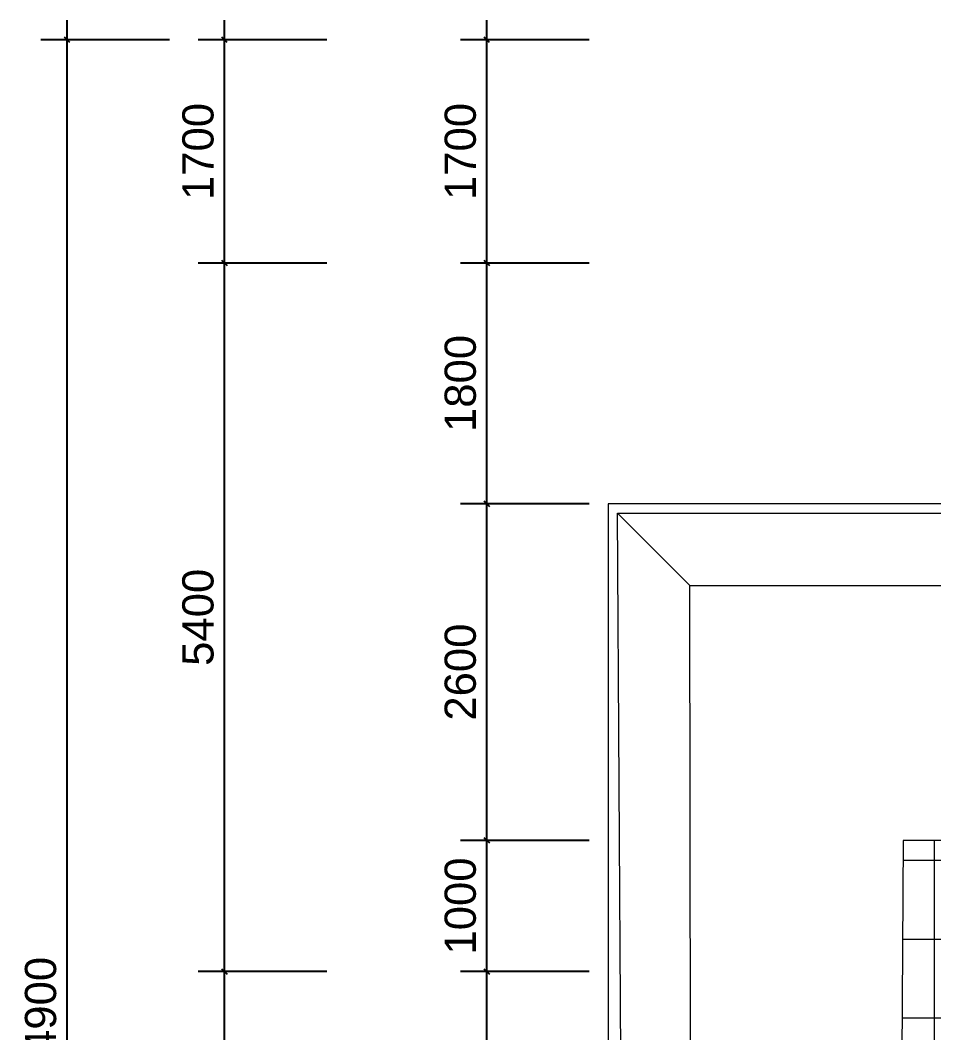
# Model space of a CAD drawing. Header units: millimetres. Extents: x -20510 to 108935, y -243239 to 20306.
# Drawn here: x -10757 to -3792, y -97666 to -89950 of the extents above; entities that cross this region are included whole.
import ezdxf

# ---------------------------------------------------------------- set-up
doc = ezdxf.new("R2010")
doc.units = ezdxf.units.MM
for name, color, linetype, lineweight in [('A-ANNO-DIMS', 1, 'Continuous', 9), ('A-FLOR', 7, 'Continuous', 9), ('A-FLOR-PATT', 8, 'Continuous', 9), ('G-IMPT', 8, 'Continuous', 9)]:
    doc.layers.add(name, color=color, linetype=linetype, lineweight=lineweight)
doc.styles.add('Arial_5', font='arial.ttf', dxfattribs={"height": 238.125})
doc.dimstyles.new('SecretInternalLinAngDimStyle5p4736185', dxfattribs={"dimscale": 304.8, "dimtxt": 242.94927, "dimasz": 0.130208, "dimexe": 0.656168, "dimexo": 0.0625, "dimgap": 0.260417, "dimtad": 1, "dimdec": 0, "dimrnd": 100, "dimzin": 0, "dimdsep": 46, "dimtxsty": 'Arial_5', "dimblk1": 'OBLIQUE', "dimblk2": 'OBLIQUE', "dimsah": 1, "dimcen": 0.09, "dimdle": 0.492126, "dimazin": 0, "dimtfac": 1, "dimtdec": 4, "dimtix": 1, "dimtmove": 0, "dimatfit": 3, "dimfxl": 2.624672, "dimfxlon": 1, "dimtvp": 1, "dimtolj": 1, "dimtzin": 0, "dimarcsym": 2})

# ---------------------------------------------------------------- blocks, each defined once
blk = doc.blocks.new('Mat_Tien_3dsMax - Sync_3dsMax_To_Revit-2401403-04_MẶT BẰNG TẦNG 4')
at = {"layer": 'G-IMPT'}
for p, q in [((-6674.1, 4764.5), (-6674.1, 0)), ((50, 4764.5), (-6674.1, 4764.5)), ((-6574.1, 0), (-6603.4, 4693.8)), ((-6603.4, 4693.8), (50, 4693.8)), ((-6603.4, 4693.8), (-6051.8, 4142.2)), ((-6051.8, 4142.2), (-300, 4142.4)), ((-6045.1, 0), (-6051.8, 4142.2))]:
    blk.add_line(p, q, dxfattribs=at)
blk = doc.blocks.new('Mat_Tien_3dsMax - Mat_Tien_3dsMax-2387879-04_MẶT BẰNG TẦNG 4')
blk.add_blockref('Mat_Tien_3dsMax - Sync_3dsMax_To_Revit-2401403-04_MẶT BẰNG TẦNG 4', (0, 0))
blk = doc.blocks.new('_Oblique')
at = {"color": 0, "linetype": 'ByBlock', "lineweight": -2}
blk.add_line((-0.5, -0.5), (0.5, 0.5), dxfattribs=at)
blk = doc.blocks.new('DIMBLOCK103-04_MẶT BẰNG TẦNG 4')
at = {"layer": 'A-ANNO-DIMS', "color": 0, "lineweight": -2, "transparency": 16777216}
for p, q in [((-10400, -105150), (-10400, -89950)), ((-9619.1, -90100), (-10600, -90100)), ((-9619.1, -105000), (-10600, -105000))]:
    blk.add_line(p, q, dxfattribs=at)
at = {"layer": 'Defpoints', "color": 0, "transparency": 16777216}
for p in [(-10400, -90100), (-9600, -90100), (-9600, -105000)]:
    blk.add_point(p, dxfattribs=at)
at = {"layer": 'A-ANNO-DIMS', "color": 0, "lineweight": -2, "transparency": 16777216, "xscale": 39.6875, "yscale": 39.6875, "zscale": 39.6875}
for p, rotation in [((-10400, -90100), 90), ((-10400, -105000), 270)]:
    blk.add_blockref('_Oblique', p, dxfattribs=dict(at, rotation=rotation))
at = {"layer": 'A-ANNO-DIMS', "color": 0, "transparency": 16777216, "insert": (-10601, -97550), "char_height": 238.12, "width": 1098.878, "attachment_point": 5, "rotation": 90, "style": 'Arial_5'}
blk.add_mtext('\\A1;14900', dxfattribs=at)
blk = doc.blocks.new('DIMBLOCK105-04_MẶT BẰNG TẦNG 4')
at = {"layer": 'A-ANNO-DIMS', "color": 0, "lineweight": -2, "transparency": 16777216}
for p, q in [((-9200, -99750), (-9200, -97050)), ((-8419.1, -97200), (-9400, -97200)), ((-8419.1, -99600), (-9400, -99600))]:
    blk.add_line(p, q, dxfattribs=at)
at = {"layer": 'Defpoints', "color": 0, "transparency": 16777216}
for p in [(-9200, -97200), (-8400, -97200), (-8400, -99600)]:
    blk.add_point(p, dxfattribs=at)
at = {"layer": 'A-ANNO-DIMS', "color": 0, "lineweight": -2, "transparency": 16777216, "xscale": 39.6875, "yscale": 39.6875, "zscale": 39.6875}
for p, rotation in [((-9200, -97200), 90), ((-9200, -99600), 270)]:
    blk.add_blockref('_Oblique', p, dxfattribs=dict(at, rotation=rotation))
at = {"layer": 'A-ANNO-DIMS', "color": 0, "transparency": 16777216, "insert": (-9401, -98400), "char_height": 238.12, "width": 879.103, "attachment_point": 5, "rotation": 90, "style": 'Arial_5'}
blk.add_mtext('\\A1;2400', dxfattribs=at)
blk = doc.blocks.new('DIMBLOCK106-04_MẶT BẰNG TẦNG 4')
at = {"layer": 'A-ANNO-DIMS', "color": 0, "lineweight": -2, "transparency": 16777216}
for p, q in [((-9200, -97350), (-9200, -91650)), ((-8419.1, -91800), (-9400, -91800)), ((-8419.1, -97200), (-9400, -97200))]:
    blk.add_line(p, q, dxfattribs=at)
at = {"layer": 'Defpoints', "color": 0, "transparency": 16777216}
for p in [(-9200, -91800), (-8400, -91800), (-8400, -97200)]:
    blk.add_point(p, dxfattribs=at)
at = {"layer": 'A-ANNO-DIMS', "color": 0, "lineweight": -2, "transparency": 16777216, "xscale": 39.6875, "yscale": 39.6875, "zscale": 39.6875}
for p, rotation in [((-9200, -91800), 90), ((-9200, -97200), 270)]:
    blk.add_blockref('_Oblique', p, dxfattribs=dict(at, rotation=rotation))
at = {"layer": 'A-ANNO-DIMS', "color": 0, "transparency": 16777216, "insert": (-9401, -94500), "char_height": 238.12, "width": 879.103, "attachment_point": 5, "rotation": 90, "style": 'Arial_5'}
blk.add_mtext('\\A1;5400', dxfattribs=at)
blk = doc.blocks.new('DIMBLOCK107-04_MẶT BẰNG TẦNG 4')
at = {"layer": 'A-ANNO-DIMS', "color": 0, "lineweight": -2, "transparency": 16777216}
for p, q in [((-9200, -91950), (-9200, -89950)), ((-8419.1, -90100), (-9400, -90100)), ((-8419.1, -91800), (-9400, -91800))]:
    blk.add_line(p, q, dxfattribs=at)
at = {"layer": 'Defpoints', "color": 0, "transparency": 16777216}
for p in [(-9200, -90100), (-8400, -90100), (-8400, -91800)]:
    blk.add_point(p, dxfattribs=at)
at = {"layer": 'A-ANNO-DIMS', "color": 0, "lineweight": -2, "transparency": 16777216, "xscale": 39.6875, "yscale": 39.6875, "zscale": 39.6875}
for p, rotation in [((-9200, -90100), 90), ((-9200, -91800), 270)]:
    blk.add_blockref('_Oblique', p, dxfattribs=dict(at, rotation=rotation))
at = {"layer": 'A-ANNO-DIMS', "color": 0, "transparency": 16777216, "insert": (-9401, -90950), "char_height": 238.12, "width": 879.103, "attachment_point": 5, "rotation": 90, "style": 'Arial_5'}
blk.add_mtext('\\A1;1700', dxfattribs=at)
blk = doc.blocks.new('DIMBLOCK111-04_MẶT BẰNG TẦNG 4')
at = {"layer": 'A-ANNO-DIMS', "color": 0, "lineweight": -2, "transparency": 16777216}
for p, q in [((-7200, -99750), (-7200, -97050)), ((-6419.1, -97200), (-7400, -97200)), ((-6419.1, -99600), (-7400, -99600))]:
    blk.add_line(p, q, dxfattribs=at)
at = {"layer": 'Defpoints', "color": 0, "transparency": 16777216}
for p in [(-7200, -97200), (-6400, -97200), (-6400, -99600)]:
    blk.add_point(p, dxfattribs=at)
at = {"layer": 'A-ANNO-DIMS', "color": 0, "lineweight": -2, "transparency": 16777216, "xscale": 39.6875, "yscale": 39.6875, "zscale": 39.6875}
for p, rotation in [((-7200, -97200), 90), ((-7200, -99600), 270)]:
    blk.add_blockref('_Oblique', p, dxfattribs=dict(at, rotation=rotation))
at = {"layer": 'A-ANNO-DIMS', "color": 0, "transparency": 16777216, "insert": (-7401, -98400), "char_height": 238.12, "width": 879.103, "attachment_point": 5, "rotation": 90, "style": 'Arial_5'}
blk.add_mtext('\\A1;2400', dxfattribs=at)
blk = doc.blocks.new('DIMBLOCK112-04_MẶT BẰNG TẦNG 4')
at = {"layer": 'A-ANNO-DIMS', "color": 0, "lineweight": -2, "transparency": 16777216}
for p, q in [((-7200, -97350), (-7200, -96050)), ((-6419.1, -96200), (-7400, -96200)), ((-6419.1, -97200), (-7400, -97200))]:
    blk.add_line(p, q, dxfattribs=at)
at = {"layer": 'Defpoints', "color": 0, "transparency": 16777216}
for p in [(-7200, -96200), (-6400, -96200), (-6400, -97200)]:
    blk.add_point(p, dxfattribs=at)
at = {"layer": 'A-ANNO-DIMS', "color": 0, "lineweight": -2, "transparency": 16777216, "xscale": 39.6875, "yscale": 39.6875, "zscale": 39.6875}
for p, rotation in [((-7200, -96200), 90), ((-7200, -97200), 270)]:
    blk.add_blockref('_Oblique', p, dxfattribs=dict(at, rotation=rotation))
at = {"layer": 'A-ANNO-DIMS', "color": 0, "transparency": 16777216, "insert": (-7401, -96700), "char_height": 238.12, "width": 879.103, "attachment_point": 5, "rotation": 90, "style": 'Arial_5'}
blk.add_mtext('\\A1;1000', dxfattribs=at)
blk = doc.blocks.new('DIMBLOCK113-04_MẶT BẰNG TẦNG 4')
at = {"layer": 'A-ANNO-DIMS', "color": 0, "lineweight": -2, "transparency": 16777216}
for p, q in [((-7200, -96350), (-7200, -93485.5)), ((-6419.1, -93635.5), (-7400, -93635.5)), ((-6419.1, -96200), (-7400, -96200))]:
    blk.add_line(p, q, dxfattribs=at)
at = {"layer": 'Defpoints', "color": 0, "transparency": 16777216}
for p in [(-7200, -93635.5), (-6400, -93635.5), (-6400, -96200)]:
    blk.add_point(p, dxfattribs=at)
at = {"layer": 'A-ANNO-DIMS', "color": 0, "lineweight": -2, "transparency": 16777216, "xscale": 39.6875, "yscale": 39.6875, "zscale": 39.6875}
for p, rotation in [((-7200, -93635.5), 90), ((-7200, -96200), 270)]:
    blk.add_blockref('_Oblique', p, dxfattribs=dict(at, rotation=rotation))
at = {"layer": 'A-ANNO-DIMS', "color": 0, "transparency": 16777216, "insert": (-7401, -94917.7), "char_height": 238.12, "width": 879.103, "attachment_point": 5, "rotation": 90, "style": 'Arial_5'}
blk.add_mtext('\\A1;2600', dxfattribs=at)
blk = doc.blocks.new('DIMBLOCK114-04_MẶT BẰNG TẦNG 4')
at = {"layer": 'A-ANNO-DIMS', "color": 0, "lineweight": -2, "transparency": 16777216}
for p, q in [((-7200, -93785.5), (-7200, -91650)), ((-6419.1, -91800), (-7400, -91800)), ((-6419.1, -93635.5), (-7400, -93635.5))]:
    blk.add_line(p, q, dxfattribs=at)
at = {"layer": 'Defpoints', "color": 0, "transparency": 16777216}
for p in [(-7200, -91800), (-6400, -91800), (-6400, -93635.5)]:
    blk.add_point(p, dxfattribs=at)
at = {"layer": 'A-ANNO-DIMS', "color": 0, "lineweight": -2, "transparency": 16777216, "xscale": 39.6875, "yscale": 39.6875, "zscale": 39.6875}
for p, rotation in [((-7200, -91800), 90), ((-7200, -93635.5), 270)]:
    blk.add_blockref('_Oblique', p, dxfattribs=dict(at, rotation=rotation))
at = {"layer": 'A-ANNO-DIMS', "color": 0, "transparency": 16777216, "insert": (-7401, -92717.8), "char_height": 238.12, "width": 879.103, "attachment_point": 5, "rotation": 90, "style": 'Arial_5'}
blk.add_mtext('\\A1;1800', dxfattribs=at)
blk = doc.blocks.new('DIMBLOCK115-04_MẶT BẰNG TẦNG 4')
at = {"layer": 'A-ANNO-DIMS', "color": 0, "lineweight": -2, "transparency": 16777216}
for p, q in [((-7200, -91950), (-7200, -89950)), ((-6419.1, -90100), (-7400, -90100)), ((-6419.1, -91800), (-7400, -91800))]:
    blk.add_line(p, q, dxfattribs=at)
at = {"layer": 'Defpoints', "color": 0, "transparency": 16777216}
for p in [(-7200, -90100), (-6400, -90100), (-6400, -91800)]:
    blk.add_point(p, dxfattribs=at)
at = {"layer": 'A-ANNO-DIMS', "color": 0, "lineweight": -2, "transparency": 16777216, "xscale": 39.6875, "yscale": 39.6875, "zscale": 39.6875}
for p, rotation in [((-7200, -90100), 90), ((-7200, -91800), 270)]:
    blk.add_blockref('_Oblique', p, dxfattribs=dict(at, rotation=rotation))
at = {"layer": 'A-ANNO-DIMS', "color": 0, "transparency": 16777216, "insert": (-7401, -90950), "char_height": 238.12, "width": 879.103, "attachment_point": 5, "rotation": 90, "style": 'Arial_5'}
blk.add_mtext('\\A1;1700', dxfattribs=at)

msp = doc.modelspace()

# ---------------------------------------------------------------- hatches: boundary and pattern name
at = {"layer": 'A-FLOR-PATT'}
h = msp.add_hatch(dxfattribs=at)
h.set_pattern_fill('FP_6', color=256, style=0, pattern_type=2)
h.set_pattern_definition([(0.0043, (16612.5, -97550.4), (-0.045, 600), []), (90.004, (16612.5, -97550.4), (-600, -0.042), [])])
h.paths.add_polyline_path([(450, -105100.9), (825, -105100.8), (825, -104951), (650, -104951), (650, -105100), (450, -105100), (450, -104900), (574, -104900), (574, -104750), (450, -104750), (450, -105100)])
h.paths.add_polyline_path([(1925, -105100.8), (2025, -105100.7), (2025, -105001), (1925, -105001)])
h.paths.add_polyline_path([(3125, -105100.7), (3225, -105100.7), (3225, -105001), (3125, -105001)])
h.paths.add_polyline_path([(4250, -105100.6), (11550, -105100), (11550, -99700), (8150, -99700), (8150, -99750), (7950, -99750), (7950, -99700), (7270, -99700), (7270, -99500), (12580, -99500), (12580, -99700), (11750, -99700), (11750, -104900), (22350, -104900), (22350, -99700), (22250, -99700), (22250, -99500), (23080, -99500), (23080, -99700), (22550, -99700), (22550, -104900), (25950, -104900), (25950, -99700), (24080, -99700), (24080, -99500), (31170, -99500), (31170, -99700), (29750, -99700), (29750, -99750), (29550, -99750), (29550, -99700), (26150, -99700), (26150, -105099), (32150, -105098.5), (32150, -105006), (32250, -105006), (32251.1, -105098.5), (33450, -105098.4), (33450, -105006), (33550, -105006), (33550, -104901), (37250, -104900), (37250, -104750), (37025, -104750), (37025, -104650), (37050, -104650), (37050, -101600), (37150, -101600), (37150, -102450), (37254.9, -102450), (37260.1, -99700), (37250, -99700), (37250, -99750), (37050, -99750), (37050, -99700), (33450, -99700), (33450, -99750), (33250, -99750), (33250, -99700), (32570, -99700), (32570, -99500), (37050, -99500), (37050, -97300), (33220, -97300), (33220, -97100), (33250, -97100), (33249.6, -94962.3), (33229.6, -94959.1), (33218.4, -94955.4), (33204.2, -94946.2), (33198.9, -94942), (33189.7, -94931.5), (33179.7, -94912.4), (33176.2, -94900.8), (33175.2, -94881.6), (33178.7, -94864.4), (33184.8, -94850.1), (33194.5, -94837.3), (33205.5, -94827), (33218.9, -94818.1), (33218.9, -93025.5), (33250, -93025.5), (33250, -90200), (29750, -90200), (29750, -93701.8), (29781.1, -93694.4), (30299.2, -93452.8), (30346.5, -93258.4), (30478.5, -93541.6), (30525.8, -93347.2), (31075, -93091.1), (31075, -93095.7), (31094.6, -93091.1), (31094.6, -93093.6), (31105.3, -93091.1), (31105.3, -94819.4), (31123.5, -94831.6), (31135.5, -94845.3), (31143.7, -94858.9), (31147.7, -94877.9), (31148.6, -94897.5), (31142.7, -94915.7), (31133.9, -94933), (31119.1, -94947.4), (31102.8, -94955.6), (31090, -94960.8), (31074.6, -94961.5), (31053.8, -94959), (31043.9, -94955.6), (31025.7, -94943.4), (31013.7, -94929.7), (31005.5, -94916.1), (31000.6, -94900), (29823, -94900), (29819.5, -94916.1), (29809.4, -94932.8), (29795.4, -94947.1), (29779.1, -94956.8), (29765.8, -94960.5), (29750, -94961.5), (29750, -97100), (32220, -97100), (32220, -97300), (29540, -97300), (29540, -97100), (29550, -97100), (29550, -91900), (23000, -91900), (23000, -92900), (22550, -92900), (22550, -97100), (25950, -97100), (25950, -97050), (26150, -97050), (26150, -97100), (28540, -97100), (28540, -97300), (22340, -97300), (22340, -97100), (22350, -97100), (22350, -92900), (19900, -92900), (19900, -91900), (15350, -91900), (15350, -97100), (18750, -97100), (18750, -97050), (18950, -97050), (18950, -97100), (21340, -97100), (21340, -97300), (15140, -97300), (15140, -97100), (15150, -97100), (15150, -91900), (8150, -91900), (8150, -97100), (11550, -97100), (11550, -97050), (11750, -97050), (11750, -97100), (14140, -97100), (14140, -97300), (6270, -97300), (6270, -97100), (7950, -97100), (7949.6, -94962.3), (7929.6, -94959.1), (7918.4, -94955.4), (7907.3, -94948.4), (7898.9, -94942), (7889.7, -94931.5), (7879.7, -94912.4), (7876.1, -94900), (7875.2, -94881.6), (7878.7, -94864.4), (7884.8, -94850.1), (7894.5, -94837.3), (7905.5, -94827), (7918.9, -94818.1), (7918.9, -93025.5), (7950, -93025.5), (7950, -90200), (4450, -90200), (4450, -97100), (5270, -97100), (5270, -97300), (450, -97300), (450, -97050), (650, -97050), (650, -97100), (4250, -97100), (4250, -91700.8), (4225, -91700.8), (4225, -91899), (675, -91899), (675, -92150), (650, -92150), (650, -94700), (450, -94700), (450, -96200), (-4025.9, -96200), (-4050, -100600), (450, -100600), (450, -102100), (650, -102100), (650, -104650), (675, -104650), (675, -104851), (925, -104851), (925, -104901), (4225, -104901), (4225, -104956), (4250, -104956), (4250, -105100)])
h.paths.add_polyline_path([(34550, -105098.3), (34650, -105098.3), (34650, -105001), (34550, -105001)])
h.paths.add_polyline_path([(35750, -105098.2), (35850, -105098.2), (35850, -105001), (35750, -105001)])
h.paths.add_polyline_path([(36950, -105098.2), (37050, -105098.1), (37050, -105000), (36950, -105000)])
h.paths.add_polyline_path([(37250.8, -104650), (37252.5, -103750), (37250, -103750), (37250, -104650)])
h.paths.add_polyline_path([(37252.7, -103650), (37252.9, -103550), (37150, -103550), (37150, -103650), (37250, -103650)])
h.paths.add_polyline_path([(450, -103650), (550, -103650), (550, -103550), (450, -103550), (450, -103625.1)])
h.paths.add_polyline_path([(37250, -103450), (37253.1, -103450), (37254.7, -102550), (37250, -102550), (37250, -102750.1)])
h.paths.add_polyline_path([(450, -103450), (450, -103450), (450, -102750.1)])
h.paths.add_polyline_path([(450, -102450), (550, -102450), (550, -102200), (450, -102200), (450, -102450)])
h.paths.add_polyline_path([(4450, -99750), (4250, -99750), (4250, -99700), (650, -99700), (650, -99750), (450, -99750), (450, -99500), (5870, -99500), (5870, -99700), (4450, -99700)])
h.paths.add_polyline_path([(18950, -99750), (18750, -99750), (18750, -99700), (15350, -99700), (15350, -99750), (15150, -99750), (15150, -99700), (13980, -99700), (13980, -99500), (20850, -99500), (20850, -99700), (18950, -99700)])
h.paths.add_polyline_path([(37250, -99500), (37260.4, -99500), (37264.5, -97300), (37250, -97300), (37250, -99249.9)])
h.paths.add_polyline_path([(37255.3, -97100), (37264.9, -97100), (37269.7, -94530), (37250, -94530), (37250, -97100)])
h.paths.add_polyline_path([(35110.6, -97100), (37050, -97100), (37050, -97097.4), (35000, -97097.4), (35000, -96548.3), (34650, -96548.3), (34650, -97100), (35000.7, -97100)])
h.paths.add_polyline_path([(34084, -97100), (34550, -97100), (34550, -96500), (34650, -96500), (34650, -95700), (34550, -95700), (34550, -95600), (34350, -95600), (34350, -95500), (37050, -95500), (37050, -95498.3), (33450, -95498.3), (33450.7, -95500), (33550, -95500), (33550, -95600), (33450, -95600), (33450, -97100)])
h.paths.add_polyline_path([(6625.4, -94962.3), (6603.7, -94958.8), (6589.2, -94952.6), (6578, -94945), (6567.3, -94934), (6558, -94919.4), (6553.1, -94905.6), (6550.7, -94887.5), (6552.7, -94870.1), (6559.3, -94854.2), (6569.7, -94838.2), (6580.4, -94828.6), (6594.7, -94819.2), (6594.7, -93025.5), (6656.1, -93025.5), (6656.9, -94819.6), (6672.8, -94830), (6683.5, -94841), (6692.8, -94855.6), (6697.7, -94869.4), (6700.1, -94887.5), (6698.1, -94904.9), (6691.5, -94920.8), (6681.1, -94936.8), (6674, -94943.8), (6655.8, -94955.8), (6641, -94960.5), (6634, -94961.3)])
h.paths.add_polyline_path([(31925.4, -94962.3), (31903.7, -94958.8), (31889.2, -94952.6), (31878, -94945), (31867.3, -94934), (31858, -94919.4), (31853.1, -94905.6), (31850.7, -94887.5), (31852.7, -94870.1), (31859.3, -94854.2), (31869.7, -94838.2), (31880.4, -94828.6), (31894.7, -94819.2), (31894.7, -93025.5), (31956.1, -93025.5), (31956.9, -94819.6), (31972.8, -94830), (31983.5, -94841), (31992.8, -94855.6), (31997.7, -94869.4), (32000.1, -94887.5), (31998.1, -94904.9), (31991.5, -94920.8), (31981.1, -94936.8), (31974, -94943.8), (31955.8, -94955.8), (31941, -94960.5)])
h.paths.add_polyline_path([(550, -94600), (550, -94350), (450, -94350), (450, -94600)])
h.paths.add_polyline_path([(37269.9, -94430), (37275, -91699.9), (37250, -91700), (37250, -94430), (37255.3, -94430)])
h.paths.add_polyline_path([(550, -93250), (550, -93150), (450, -93150), (450, -93250)])
h.paths.add_polyline_path([(450, -93050), (450, -93050), (450, -92249.6)])
h.paths.add_polyline_path([(575, -92050), (575, -91900), (450, -91900), (450, -91700), (650, -91700), (650, -91799), (825, -91799), (825, -91699.3), (450, -91700), (450, -92050)])
h.paths.add_polyline_path([(3125, -91799), (3225, -91799), (3225, -91700.3), (3125, -91700.3)])
h.paths.add_polyline_path([(2025, -91799), (2025, -91699.8), (1925, -91699.8), (1925, -91799)])
h.paths.add_polyline_path([(9374.5, -91700), (29550, -91699.1), (29550, -91699.1), (8150, -91698.3), (8150, -91700), (8838, -91700)])
h.paths.add_polyline_path([(4250, -91699.9), (4250, -90000), (4250, -90000), (4250, -91699.9)])

# ---------------------------------------------------------------- linework, layer by layer
at = {"layer": 'A-FLOR'}
for p, q in [((-4025.9, -96200), (-4050, -100600)), ((450, -96200), (-4025.9, -96200))]:
    msp.add_line(p, q, dxfattribs=at)

# ---------------------------------------------------------------- block references
at = {"layer": 'G-IMPT'}
msp.add_blockref('Mat_Tien_3dsMax - Mat_Tien_3dsMax-2387879-04_MẶT BẰNG TẦNG 4', (400, -98400), dxfattribs=at)

# ---------------------------------------------------------------- dimensions: what is measured, and where the dimension line sits
at = {"layer": 'A-ANNO-DIMS'}
for base, p1, p2, override, picture, middle in [((-10400, -90100), (-9600, -105000), (-9600, -90100), {"dimpost": '<>', "dimfxl": 14900}, 'DIMBLOCK103-04_MẶT BẰNG TẦNG 4', (-10601, -97550)), ((-9200, -90100), (-8400, -91800), (-8400, -90100), {"dimpost": '<>', "dimfxl": 1700}, 'DIMBLOCK107-04_MẶT BẰNG TẦNG 4', (-9401, -90950)), ((-7200, -90100), (-6400, -91800), (-6400, -90100), {"dimpost": '<>', "dimfxl": 1700}, 'DIMBLOCK115-04_MẶT BẰNG TẦNG 4', (-7401, -90950)), ((-9200, -91800), (-8400, -97200), (-8400, -91800), {"dimpost": '<>', "dimfxl": 5400}, 'DIMBLOCK106-04_MẶT BẰNG TẦNG 4', (-9401, -94500)), ((-7200, -91800), (-6400, -93635.5), (-6400, -91800), {"dimpost": '<>', "dimfxl": 1835.5}, 'DIMBLOCK114-04_MẶT BẰNG TẦNG 4', (-7400.9551927, -92717.75)), ((-7200, -93635.5), (-6400, -96199.9956), (-6400, -93635.5), {"dimpost": '<>', "dimfxl": 2564.49556}, 'DIMBLOCK113-04_MẶT BẰNG TẦNG 4', (-7400.9552, -94917.7478)), ((-7200, -96200), (-6400, -97200), (-6400, -96200), {"dimpost": '<>', "dimfxl": 1000.00444}, 'DIMBLOCK112-04_MẶT BẰNG TẦNG 4', (-7401, -96700)), ((-9200, -97200), (-8400, -99600), (-8400, -97200), {"dimpost": '<>', "dimfxl": 2400}, 'DIMBLOCK105-04_MẶT BẰNG TẦNG 4', (-9401, -98400)), ((-7200, -97200), (-6400, -99600), (-6400, -97200), {"dimpost": '<>', "dimfxl": 2400}, 'DIMBLOCK111-04_MẶT BẰNG TẦNG 4', (-7401, -98400))]:
    dim = msp.add_linear_dim(base=base, p1=p1, p2=p2, angle=90, dimstyle='SecretInternalLinAngDimStyle5p4736185', override=override, dxfattribs=at)
    dim.commit()
    dim.dimension.update_dxf_attribs({"geometry": picture, "text_midpoint": middle})

doc.saveas('drawing.dxf')
